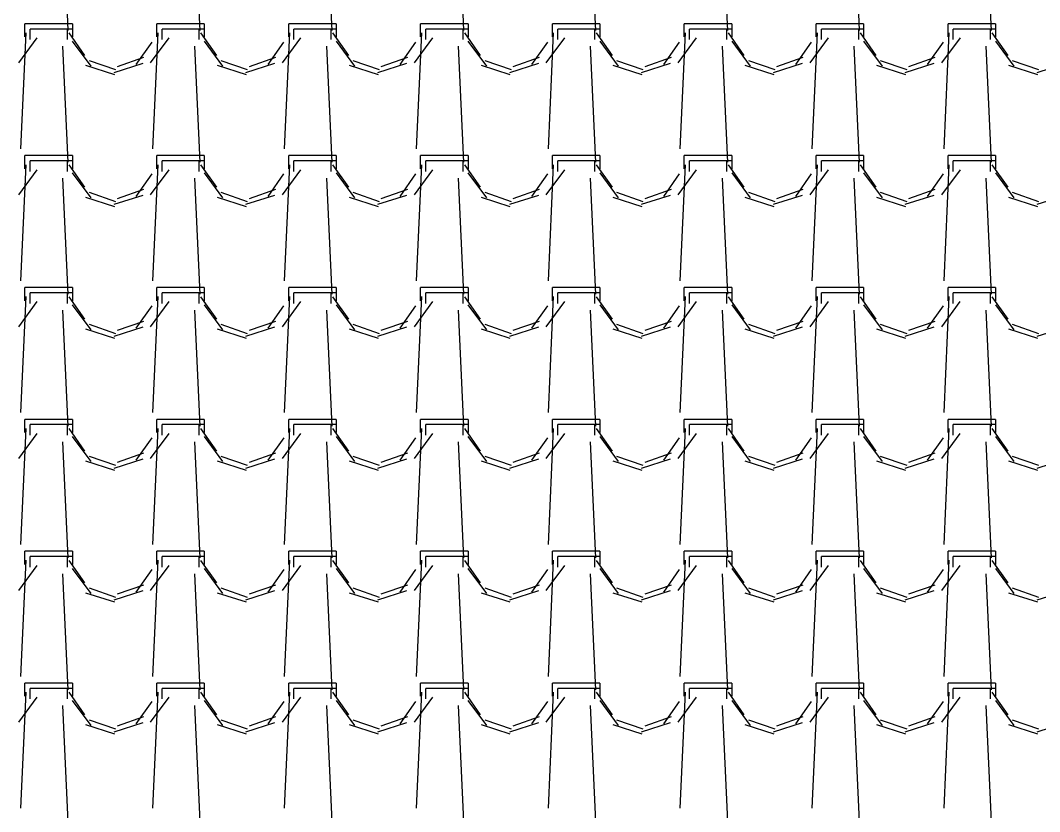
# Model space of a CAD drawing. Header units: millimetres. Extents: x 3923 to 4007, y 744 to 863.
# Drawn here: x 3934.946 to 3936.893, y 853.108 to 854.62 of the extents above; entities that cross this region are included whole.
import ezdxf

# ---------------------------------------------------------------- set-up
doc = ezdxf.new("R2010")
doc.units = ezdxf.units.MM
doc.layers.add('-HIDRO', color=8, linetype='Continuous')

msp = doc.modelspace()

# ---------------------------------------------------------------- linework, layer by layer
at = {"layer": '-HIDRO', "linetype": 'Continuous'}
for p, q in [((3935.0263, 854.8226), (3935.0364, 854.6008)), ((3935.2783, 854.8226), (3935.2884, 854.6009)), ((3935.5303, 854.8226), (3935.5404, 854.6009)), ((3935.7823, 854.8226), (3935.7924, 854.6009)), ((3936.0343, 854.8226), (3936.0444, 854.6009)), ((3936.2863, 854.8226), (3936.2964, 854.6009)), ((3936.5383, 854.8226), (3936.5484, 854.6009)), ((3936.7903, 854.8226), (3936.8004, 854.6009)), ((3935.0348, 854.6136), (3934.9542, 854.6136)), ((3934.9542, 854.5884), (3934.9542, 854.6136)), ((3935.0449, 854.6136), (3935.0348, 854.6136)), ((3935.0449, 854.6136), (3935.0449, 854.5884)), ((3935.2868, 854.6136), (3935.2062, 854.6136)), ((3935.2062, 854.5884), (3935.2062, 854.6136)), ((3935.2969, 854.6136), (3935.2868, 854.6136)), ((3935.2969, 854.6136), (3935.2969, 854.5884)), ((3935.5388, 854.6136), (3935.4582, 854.6136)), ((3935.4582, 854.5884), (3935.4582, 854.6136)), ((3935.5489, 854.6136), (3935.5388, 854.6136)), ((3935.5489, 854.6136), (3935.5489, 854.5884)), ((3935.7908, 854.6136), (3935.7102, 854.6136)), ((3935.7102, 854.5884), (3935.7102, 854.6136)), ((3935.8009, 854.6136), (3935.7908, 854.6136)), ((3935.8009, 854.6136), (3935.8009, 854.5884)), ((3936.0428, 854.6136), (3935.9622, 854.6136)), ((3935.9622, 854.5884), (3935.9622, 854.6136)), ((3936.0529, 854.6136), (3936.0428, 854.6136)), ((3936.0529, 854.6136), (3936.0529, 854.5884)), ((3936.2948, 854.6136), (3936.2142, 854.6136)), ((3936.2142, 854.5884), (3936.2142, 854.6136)), ((3936.3049, 854.6136), (3936.2948, 854.6136)), ((3936.3049, 854.6136), (3936.3049, 854.5884)), ((3936.5468, 854.6136), (3936.4662, 854.6136)), ((3936.4662, 854.5884), (3936.4662, 854.6136)), ((3936.5569, 854.6136), (3936.5468, 854.6136)), ((3936.5569, 854.6136), (3936.5569, 854.5884)), ((3936.7988, 854.6136), (3936.7182, 854.6136)), ((3936.7182, 854.5884), (3936.7182, 854.6136)), ((3936.8089, 854.6136), (3936.7988, 854.6136)), ((3936.8089, 854.6136), (3936.8089, 854.5884)), ((3934.9424, 854.5387), (3934.9777, 854.5866)), ((3934.9559, 854.5963), (3934.9458, 854.3745)), ((3935.0348, 854.6035), (3934.9642, 854.6035)), ((3934.9642, 854.5833), (3934.9642, 854.6035)), ((3935.0348, 854.6035), (3935.0348, 854.5833)), ((3935.0449, 854.6035), (3935.0348, 854.6035)), ((3935.0379, 854.596), (3935.0682, 854.5531)), ((3935.1944, 854.5387), (3935.2297, 854.5866)), ((3935.2079, 854.5963), (3935.1978, 854.3745)), ((3935.2868, 854.6035), (3935.2162, 854.6035)), ((3935.2162, 854.5833), (3935.2162, 854.6035)), ((3935.2868, 854.6035), (3935.2868, 854.5833)), ((3935.2969, 854.6035), (3935.2868, 854.6035)), ((3935.2899, 854.596), (3935.3202, 854.5531)), ((3935.4464, 854.5387), (3935.4817, 854.5866)), ((3935.4599, 854.5963), (3935.4498, 854.3745)), ((3935.5388, 854.6035), (3935.4682, 854.6035)), ((3935.4682, 854.5833), (3935.4682, 854.6035)), ((3935.5388, 854.6035), (3935.5388, 854.5833)), ((3935.5489, 854.6035), (3935.5388, 854.6035)), ((3935.5419, 854.596), (3935.5722, 854.5531)), ((3935.6984, 854.5387), (3935.7337, 854.5866)), ((3935.7119, 854.5963), (3935.7018, 854.3745)), ((3935.7908, 854.6035), (3935.7202, 854.6035)), ((3935.7202, 854.5833), (3935.7202, 854.6035)), ((3935.7908, 854.6035), (3935.7908, 854.5833)), ((3935.8009, 854.6035), (3935.7908, 854.6035)), ((3935.7939, 854.596), (3935.8242, 854.5531)), ((3935.9504, 854.5387), (3935.9857, 854.5866)), ((3935.9639, 854.5963), (3935.9538, 854.3745)), ((3936.0428, 854.6035), (3935.9722, 854.6035)), ((3935.9722, 854.5833), (3935.9722, 854.6035)), ((3936.0428, 854.6035), (3936.0428, 854.5833)), ((3936.0529, 854.6035), (3936.0428, 854.6035)), ((3936.0459, 854.596), (3936.0762, 854.5531)), ((3936.2024, 854.5387), (3936.2377, 854.5866)), ((3936.2159, 854.5963), (3936.2058, 854.3745)), ((3936.2948, 854.6035), (3936.2242, 854.6035)), ((3936.2242, 854.5833), (3936.2242, 854.6035)), ((3936.2948, 854.6035), (3936.2948, 854.5833)), ((3936.3049, 854.6035), (3936.2948, 854.6035)), ((3936.298, 854.596), (3936.3282, 854.5531)), ((3936.4544, 854.5387), (3936.4897, 854.5866)), ((3936.4679, 854.5963), (3936.4578, 854.3745)), ((3936.5468, 854.6035), (3936.4762, 854.6035)), ((3936.4762, 854.5833), (3936.4762, 854.6035)), ((3936.5468, 854.6035), (3936.5468, 854.5833)), ((3936.5569, 854.6035), (3936.5468, 854.6035)), ((3936.55, 854.596), (3936.5802, 854.5531)), ((3936.7064, 854.5387), (3936.7417, 854.5866)), ((3936.7199, 854.5963), (3936.7098, 854.3745)), ((3936.7988, 854.6035), (3936.7282, 854.6035)), ((3936.7282, 854.5833), (3936.7282, 854.6035)), ((3936.7988, 854.6035), (3936.7988, 854.5833)), ((3936.8089, 854.6035), (3936.7988, 854.6035)), ((3936.802, 854.596), (3936.8322, 854.5531)), ((3935.0263, 854.5706), (3935.0364, 854.3488)), ((3935.0447, 854.5806), (3935.08, 854.5328)), ((3935.167, 854.5357), (3935.1972, 854.5785)), ((3935.2783, 854.5706), (3935.2884, 854.3489)), ((3935.2967, 854.5806), (3935.332, 854.5328)), ((3935.419, 854.5357), (3935.4492, 854.5785)), ((3935.5303, 854.5706), (3935.5404, 854.3489)), ((3935.5487, 854.5806), (3935.584, 854.5328)), ((3935.671, 854.5357), (3935.7012, 854.5785)), ((3935.7823, 854.5706), (3935.7924, 854.3489)), ((3935.8007, 854.5806), (3935.836, 854.5328)), ((3935.923, 854.5357), (3935.9533, 854.5785)), ((3936.0343, 854.5706), (3936.0444, 854.3489)), ((3936.0527, 854.5806), (3936.088, 854.5328)), ((3936.175, 854.5357), (3936.2053, 854.5785)), ((3936.2863, 854.5706), (3936.2964, 854.3489)), ((3936.3047, 854.5806), (3936.34, 854.5328)), ((3936.427, 854.5357), (3936.4573, 854.5785)), ((3936.5383, 854.5706), (3936.5484, 854.3489)), ((3936.5567, 854.5806), (3936.592, 854.5328)), ((3936.679, 854.5357), (3936.7093, 854.5785)), ((3936.7903, 854.5706), (3936.8004, 854.3489)), ((3936.8087, 854.5806), (3936.844, 854.5328)), ((3935.1312, 854.5319), (3935.1816, 854.5495)), ((3935.3832, 854.5319), (3935.4336, 854.5495)), ((3935.6352, 854.5319), (3935.6856, 854.5495)), ((3935.8872, 854.5319), (3935.9376, 854.5495)), ((3936.1392, 854.5319), (3936.1896, 854.5495)), ((3936.3912, 854.5319), (3936.4416, 854.5495)), ((3936.6432, 854.5319), (3936.6936, 854.5495)), ((3935.0697, 854.5343), (3935.1251, 854.5167)), ((3935.0767, 854.5436), (3935.1271, 854.526)), ((3935.1245, 854.5206), (3935.1799, 854.5383)), ((3935.3217, 854.5343), (3935.3771, 854.5167)), ((3935.3287, 854.5436), (3935.3791, 854.526)), ((3935.3765, 854.5206), (3935.4319, 854.5383)), ((3935.5737, 854.5343), (3935.6291, 854.5167)), ((3935.5807, 854.5436), (3935.6311, 854.526)), ((3935.6285, 854.5206), (3935.6839, 854.5383)), ((3935.8257, 854.5343), (3935.8811, 854.5167)), ((3935.8327, 854.5436), (3935.8831, 854.526)), ((3935.8805, 854.5206), (3935.9359, 854.5383)), ((3936.0777, 854.5343), (3936.1331, 854.5167)), ((3936.0847, 854.5436), (3936.1351, 854.526)), ((3936.1325, 854.5206), (3936.1879, 854.5383)), ((3936.3297, 854.5343), (3936.3851, 854.5167)), ((3936.3367, 854.5436), (3936.3871, 854.526)), ((3936.3845, 854.5206), (3936.4399, 854.5383)), ((3936.5817, 854.5343), (3936.6371, 854.5167)), ((3936.5887, 854.5436), (3936.6391, 854.526)), ((3936.6365, 854.5206), (3936.6919, 854.5383)), ((3936.8337, 854.5343), (3936.8891, 854.5167)), ((3936.8407, 854.5436), (3936.8911, 854.526)), ((3936.8885, 854.5206), (3936.9439, 854.5383)), ((3935.0348, 854.3616), (3934.9542, 854.3616)), ((3934.9542, 854.3364), (3934.9542, 854.3616)), ((3935.0348, 854.3515), (3934.9642, 854.3515)), ((3934.9642, 854.3313), (3934.9642, 854.3515)), ((3935.0449, 854.3616), (3935.0348, 854.3616)), ((3935.0348, 854.3515), (3935.0348, 854.3313)), ((3935.0449, 854.3515), (3935.0348, 854.3515)), ((3935.0449, 854.3616), (3935.0449, 854.3364)), ((3935.2868, 854.3616), (3935.2062, 854.3616)), ((3935.2062, 854.3364), (3935.2062, 854.3616)), ((3935.2868, 854.3515), (3935.2162, 854.3515)), ((3935.2162, 854.3313), (3935.2162, 854.3515)), ((3935.2969, 854.3616), (3935.2868, 854.3616)), ((3935.2868, 854.3515), (3935.2868, 854.3313)), ((3935.2969, 854.3515), (3935.2868, 854.3515)), ((3935.2969, 854.3616), (3935.2969, 854.3364)), ((3935.5388, 854.3616), (3935.4582, 854.3616)), ((3935.4582, 854.3364), (3935.4582, 854.3616)), ((3935.5388, 854.3515), (3935.4682, 854.3515)), ((3935.4682, 854.3313), (3935.4682, 854.3515)), ((3935.5489, 854.3616), (3935.5388, 854.3616)), ((3935.5388, 854.3515), (3935.5388, 854.3313)), ((3935.5489, 854.3515), (3935.5388, 854.3515)), ((3935.5489, 854.3616), (3935.5489, 854.3364)), ((3935.7908, 854.3616), (3935.7102, 854.3616)), ((3935.7102, 854.3364), (3935.7102, 854.3616)), ((3935.7908, 854.3515), (3935.7202, 854.3515)), ((3935.7202, 854.3313), (3935.7202, 854.3515)), ((3935.8009, 854.3616), (3935.7908, 854.3616)), ((3935.7908, 854.3515), (3935.7908, 854.3313)), ((3935.8009, 854.3515), (3935.7908, 854.3515)), ((3935.8009, 854.3616), (3935.8009, 854.3364)), ((3936.0428, 854.3616), (3935.9622, 854.3616)), ((3935.9622, 854.3364), (3935.9622, 854.3616)), ((3936.0428, 854.3515), (3935.9722, 854.3515)), ((3935.9722, 854.3313), (3935.9722, 854.3515)), ((3936.0529, 854.3616), (3936.0428, 854.3616)), ((3936.0428, 854.3515), (3936.0428, 854.3313)), ((3936.0529, 854.3515), (3936.0428, 854.3515)), ((3936.0529, 854.3616), (3936.0529, 854.3364)), ((3936.2948, 854.3616), (3936.2142, 854.3616)), ((3936.2142, 854.3364), (3936.2142, 854.3616)), ((3936.2948, 854.3515), (3936.2242, 854.3515)), ((3936.2242, 854.3313), (3936.2242, 854.3515)), ((3936.3049, 854.3616), (3936.2948, 854.3616)), ((3936.2948, 854.3515), (3936.2948, 854.3313)), ((3936.3049, 854.3515), (3936.2948, 854.3515)), ((3936.3049, 854.3616), (3936.3049, 854.3364)), ((3936.5468, 854.3616), (3936.4662, 854.3616)), ((3936.4662, 854.3364), (3936.4662, 854.3616)), ((3936.5468, 854.3515), (3936.4762, 854.3515)), ((3936.4762, 854.3313), (3936.4762, 854.3515)), ((3936.5569, 854.3616), (3936.5468, 854.3616)), ((3936.5468, 854.3515), (3936.5468, 854.3313)), ((3936.5569, 854.3515), (3936.5468, 854.3515)), ((3936.5569, 854.3616), (3936.5569, 854.3364)), ((3936.7988, 854.3616), (3936.7182, 854.3616)), ((3936.7182, 854.3364), (3936.7182, 854.3616)), ((3936.7988, 854.3515), (3936.7282, 854.3515)), ((3936.7282, 854.3313), (3936.7282, 854.3515)), ((3936.8089, 854.3616), (3936.7988, 854.3616)), ((3936.7988, 854.3515), (3936.7988, 854.3313)), ((3936.8089, 854.3515), (3936.7988, 854.3515)), ((3936.8089, 854.3616), (3936.8089, 854.3364)), ((3934.9424, 854.2867), (3934.9777, 854.3346)), ((3934.9559, 854.3443), (3934.9458, 854.1225)), ((3935.0379, 854.344), (3935.0682, 854.3011)), ((3935.1944, 854.2867), (3935.2297, 854.3346)), ((3935.2079, 854.3443), (3935.1978, 854.1225)), ((3935.2899, 854.344), (3935.3202, 854.3011)), ((3935.4464, 854.2867), (3935.4817, 854.3346)), ((3935.4599, 854.3443), (3935.4498, 854.1225)), ((3935.5419, 854.344), (3935.5722, 854.3011)), ((3935.6984, 854.2867), (3935.7337, 854.3346)), ((3935.7119, 854.3443), (3935.7018, 854.1225)), ((3935.7939, 854.344), (3935.8242, 854.3011)), ((3935.9504, 854.2867), (3935.9857, 854.3346)), ((3935.9639, 854.3443), (3935.9538, 854.1225)), ((3936.0459, 854.344), (3936.0762, 854.3011)), ((3936.2024, 854.2867), (3936.2377, 854.3346)), ((3936.2159, 854.3443), (3936.2058, 854.1225)), ((3936.2979, 854.344), (3936.3282, 854.3011)), ((3936.4544, 854.2867), (3936.4897, 854.3346)), ((3936.4679, 854.3443), (3936.4578, 854.1225)), ((3936.55, 854.344), (3936.5802, 854.3011)), ((3936.7064, 854.2867), (3936.7417, 854.3346)), ((3936.7199, 854.3443), (3936.7098, 854.1225)), ((3936.802, 854.344), (3936.8322, 854.3011)), ((3935.0263, 854.3186), (3935.0364, 854.0968)), ((3935.0447, 854.3286), (3935.08, 854.2808)), ((3935.167, 854.2837), (3935.1972, 854.3265)), ((3935.2783, 854.3186), (3935.2884, 854.0969)), ((3935.2967, 854.3286), (3935.332, 854.2808)), ((3935.419, 854.2837), (3935.4492, 854.3265)), ((3935.5303, 854.3186), (3935.5404, 854.0969)), ((3935.5487, 854.3286), (3935.584, 854.2808)), ((3935.671, 854.2837), (3935.7013, 854.3265)), ((3935.7823, 854.3186), (3935.7924, 854.0969)), ((3935.8007, 854.3286), (3935.836, 854.2808)), ((3935.923, 854.2837), (3935.9533, 854.3265)), ((3936.0343, 854.3186), (3936.0444, 854.0969)), ((3936.0527, 854.3286), (3936.088, 854.2808)), ((3936.175, 854.2837), (3936.2053, 854.3265)), ((3936.2863, 854.3186), (3936.2964, 854.0969)), ((3936.3047, 854.3286), (3936.34, 854.2808)), ((3936.427, 854.2837), (3936.4573, 854.3265)), ((3936.5383, 854.3186), (3936.5484, 854.0969)), ((3936.5567, 854.3286), (3936.592, 854.2808)), ((3936.679, 854.2837), (3936.7093, 854.3265)), ((3936.7903, 854.3186), (3936.8004, 854.0969)), ((3936.8087, 854.3286), (3936.844, 854.2808)), ((3935.1312, 854.2799), (3935.1816, 854.2975)), ((3935.3832, 854.2799), (3935.4336, 854.2975)), ((3935.6352, 854.2799), (3935.6856, 854.2975)), ((3935.8872, 854.2799), (3935.9376, 854.2975)), ((3936.1392, 854.2799), (3936.1896, 854.2975)), ((3936.3912, 854.2799), (3936.4416, 854.2975)), ((3936.6432, 854.2799), (3936.6936, 854.2975)), ((3935.0697, 854.2823), (3935.1251, 854.2647)), ((3935.0767, 854.2916), (3935.1271, 854.274)), ((3935.1245, 854.2686), (3935.1799, 854.2863)), ((3935.3217, 854.2823), (3935.3771, 854.2647)), ((3935.3287, 854.2916), (3935.3791, 854.274)), ((3935.3765, 854.2686), (3935.4319, 854.2863)), ((3935.5737, 854.2823), (3935.6291, 854.2647)), ((3935.5807, 854.2916), (3935.6311, 854.274)), ((3935.6285, 854.2686), (3935.6839, 854.2863)), ((3935.8257, 854.2823), (3935.8811, 854.2647)), ((3935.8327, 854.2916), (3935.8831, 854.274)), ((3935.8805, 854.2686), (3935.9359, 854.2863)), ((3936.0777, 854.2823), (3936.1331, 854.2647)), ((3936.0847, 854.2916), (3936.1351, 854.274)), ((3936.1325, 854.2686), (3936.1879, 854.2863)), ((3936.3297, 854.2823), (3936.3851, 854.2647)), ((3936.3367, 854.2916), (3936.3871, 854.274)), ((3936.3845, 854.2686), (3936.4399, 854.2863)), ((3936.5817, 854.2823), (3936.6371, 854.2647)), ((3936.5887, 854.2916), (3936.6391, 854.274)), ((3936.6365, 854.2686), (3936.6919, 854.2863)), ((3936.8337, 854.2823), (3936.8891, 854.2647)), ((3936.8407, 854.2916), (3936.8911, 854.274)), ((3936.8885, 854.2686), (3936.9439, 854.2863)), ((3935.0348, 854.1096), (3934.9542, 854.1096)), ((3934.9542, 854.0844), (3934.9542, 854.1096)), ((3935.0348, 854.0995), (3934.9642, 854.0995)), ((3934.9642, 854.0793), (3934.9642, 854.0995)), ((3935.0449, 854.1096), (3935.0348, 854.1096)), ((3935.0348, 854.0995), (3935.0348, 854.0793)), ((3935.0449, 854.0995), (3935.0348, 854.0995)), ((3935.0449, 854.1096), (3935.0449, 854.0844)), ((3935.2868, 854.1096), (3935.2062, 854.1096)), ((3935.2062, 854.0844), (3935.2062, 854.1096)), ((3935.2868, 854.0995), (3935.2162, 854.0995)), ((3935.2162, 854.0793), (3935.2162, 854.0995)), ((3935.2969, 854.1096), (3935.2868, 854.1096)), ((3935.2868, 854.0995), (3935.2868, 854.0793)), ((3935.2969, 854.0995), (3935.2868, 854.0995)), ((3935.2969, 854.1096), (3935.2969, 854.0844)), ((3935.5388, 854.1096), (3935.4582, 854.1096)), ((3935.4582, 854.0844), (3935.4582, 854.1096)), ((3935.5388, 854.0995), (3935.4682, 854.0995)), ((3935.4682, 854.0793), (3935.4682, 854.0995)), ((3935.5489, 854.1096), (3935.5388, 854.1096)), ((3935.5388, 854.0995), (3935.5388, 854.0793)), ((3935.5489, 854.0995), (3935.5388, 854.0995)), ((3935.5489, 854.1096), (3935.5489, 854.0844)), ((3935.7908, 854.1096), (3935.7102, 854.1096)), ((3935.7102, 854.0844), (3935.7102, 854.1096)), ((3935.7908, 854.0995), (3935.7202, 854.0995)), ((3935.7202, 854.0793), (3935.7202, 854.0995)), ((3935.8009, 854.1096), (3935.7908, 854.1096)), ((3935.7908, 854.0995), (3935.7908, 854.0793)), ((3935.8009, 854.0995), (3935.7908, 854.0995)), ((3935.8009, 854.1096), (3935.8009, 854.0844)), ((3936.0428, 854.1096), (3935.9622, 854.1096)), ((3935.9622, 854.0844), (3935.9622, 854.1096)), ((3936.0428, 854.0995), (3935.9722, 854.0995)), ((3935.9722, 854.0793), (3935.9722, 854.0995)), ((3936.0529, 854.1096), (3936.0428, 854.1096)), ((3936.0428, 854.0995), (3936.0428, 854.0793)), ((3936.0529, 854.0995), (3936.0428, 854.0995)), ((3936.0529, 854.1096), (3936.0529, 854.0844)), ((3936.2948, 854.1096), (3936.2142, 854.1096)), ((3936.2142, 854.0844), (3936.2142, 854.1096)), ((3936.2948, 854.0995), (3936.2242, 854.0995)), ((3936.2242, 854.0793), (3936.2242, 854.0995)), ((3936.3049, 854.1096), (3936.2948, 854.1096)), ((3936.2948, 854.0995), (3936.2948, 854.0793)), ((3936.3049, 854.0995), (3936.2948, 854.0995)), ((3936.3049, 854.1096), (3936.3049, 854.0844)), ((3936.5468, 854.1096), (3936.4662, 854.1096)), ((3936.4662, 854.0844), (3936.4662, 854.1096)), ((3936.5468, 854.0995), (3936.4762, 854.0995)), ((3936.4762, 854.0793), (3936.4762, 854.0995)), ((3936.5569, 854.1096), (3936.5468, 854.1096)), ((3936.5468, 854.0995), (3936.5468, 854.0793)), ((3936.5569, 854.0995), (3936.5468, 854.0995)), ((3936.5569, 854.1096), (3936.5569, 854.0844)), ((3936.7988, 854.1096), (3936.7182, 854.1096)), ((3936.7182, 854.0844), (3936.7182, 854.1096)), ((3936.7988, 854.0995), (3936.7282, 854.0995)), ((3936.7282, 854.0793), (3936.7282, 854.0995)), ((3936.8089, 854.1096), (3936.7988, 854.1096)), ((3936.7988, 854.0995), (3936.7988, 854.0793)), ((3936.8089, 854.0995), (3936.7988, 854.0995)), ((3936.8089, 854.1096), (3936.8089, 854.0844)), ((3934.9424, 854.0347), (3934.9777, 854.0826)), ((3934.9559, 854.0923), (3934.9458, 853.8705)), ((3935.0379, 854.092), (3935.0682, 854.0491)), ((3935.1944, 854.0347), (3935.2297, 854.0826)), ((3935.2079, 854.0923), (3935.1978, 853.8705)), ((3935.2899, 854.092), (3935.3202, 854.0491)), ((3935.4464, 854.0347), (3935.4817, 854.0826)), ((3935.4599, 854.0923), (3935.4498, 853.8705)), ((3935.5419, 854.092), (3935.5722, 854.0491)), ((3935.6984, 854.0347), (3935.7337, 854.0826)), ((3935.7119, 854.0923), (3935.7018, 853.8705)), ((3935.7939, 854.092), (3935.8242, 854.0491)), ((3935.9504, 854.0347), (3935.9857, 854.0826)), ((3935.9639, 854.0923), (3935.9538, 853.8705)), ((3936.0459, 854.092), (3936.0762, 854.0491)), ((3936.2024, 854.0347), (3936.2377, 854.0826)), ((3936.2159, 854.0923), (3936.2058, 853.8705)), ((3936.2979, 854.092), (3936.3282, 854.0491)), ((3936.4544, 854.0347), (3936.4897, 854.0826)), ((3936.4679, 854.0923), (3936.4578, 853.8705)), ((3936.5499, 854.092), (3936.5802, 854.0491)), ((3936.7064, 854.0347), (3936.7416, 854.0826)), ((3936.7199, 854.0923), (3936.7098, 853.8705)), ((3936.802, 854.092), (3936.8322, 854.0491)), ((3935.0263, 854.0666), (3935.0364, 853.8448)), ((3935.0447, 854.0766), (3935.08, 854.0288)), ((3935.167, 854.0317), (3935.1972, 854.0745)), ((3935.2783, 854.0666), (3935.2884, 853.8449)), ((3935.2967, 854.0766), (3935.332, 854.0288)), ((3935.419, 854.0317), (3935.4492, 854.0745)), ((3935.5303, 854.0666), (3935.5404, 853.8449)), ((3935.5487, 854.0766), (3935.584, 854.0288)), ((3935.671, 854.0317), (3935.7013, 854.0745)), ((3935.7823, 854.0666), (3935.7924, 853.8449)), ((3935.8007, 854.0766), (3935.836, 854.0288)), ((3935.923, 854.0317), (3935.9533, 854.0745)), ((3936.0343, 854.0666), (3936.0444, 853.8449)), ((3936.0527, 854.0766), (3936.088, 854.0288)), ((3936.175, 854.0317), (3936.2053, 854.0745)), ((3936.2863, 854.0666), (3936.2964, 853.8449)), ((3936.3047, 854.0766), (3936.34, 854.0288)), ((3936.427, 854.0317), (3936.4573, 854.0745)), ((3936.5383, 854.0666), (3936.5484, 853.8449)), ((3936.5567, 854.0766), (3936.592, 854.0288)), ((3936.679, 854.0317), (3936.7093, 854.0745)), ((3936.7903, 854.0666), (3936.8004, 853.8449)), ((3936.8087, 854.0766), (3936.844, 854.0288)), ((3935.0767, 854.0396), (3935.1271, 854.022)), ((3935.1312, 854.0279), (3935.1816, 854.0455)), ((3935.3287, 854.0396), (3935.3791, 854.022)), ((3935.3832, 854.0279), (3935.4336, 854.0455)), ((3935.5807, 854.0396), (3935.6311, 854.022)), ((3935.6352, 854.0279), (3935.6856, 854.0455)), ((3935.8327, 854.0396), (3935.8831, 854.022)), ((3935.8872, 854.0279), (3935.9376, 854.0455)), ((3936.0847, 854.0396), (3936.1351, 854.022)), ((3936.1392, 854.0279), (3936.1896, 854.0455)), ((3936.3367, 854.0396), (3936.3871, 854.022)), ((3936.3912, 854.0279), (3936.4416, 854.0455)), ((3936.5887, 854.0396), (3936.6391, 854.022)), ((3936.6432, 854.0279), (3936.6936, 854.0455)), ((3936.8407, 854.0396), (3936.8911, 854.022)), ((3935.0697, 854.0303), (3935.1251, 854.0127)), ((3935.1245, 854.0166), (3935.1799, 854.0343)), ((3935.3217, 854.0303), (3935.3771, 854.0127)), ((3935.3765, 854.0166), (3935.4319, 854.0343)), ((3935.5737, 854.0303), (3935.6291, 854.0127)), ((3935.6285, 854.0166), (3935.6839, 854.0343)), ((3935.8257, 854.0303), (3935.8811, 854.0127)), ((3935.8805, 854.0166), (3935.9359, 854.0343)), ((3936.0777, 854.0303), (3936.1331, 854.0127)), ((3936.1325, 854.0166), (3936.1879, 854.0343)), ((3936.3297, 854.0303), (3936.3851, 854.0127)), ((3936.3845, 854.0166), (3936.4399, 854.0343)), ((3936.5817, 854.0303), (3936.6371, 854.0127)), ((3936.6365, 854.0166), (3936.6919, 854.0343)), ((3936.8337, 854.0303), (3936.8891, 854.0127)), ((3936.8885, 854.0166), (3936.9439, 854.0343)), ((3935.0348, 853.8576), (3934.9542, 853.8576)), ((3934.9542, 853.8324), (3934.9542, 853.8576)), ((3935.0348, 853.8475), (3934.9642, 853.8475)), ((3934.9642, 853.8273), (3934.9642, 853.8475)), ((3935.0449, 853.8576), (3935.0348, 853.8576)), ((3935.0348, 853.8475), (3935.0348, 853.8273)), ((3935.0449, 853.8475), (3935.0348, 853.8475)), ((3935.0449, 853.8576), (3935.0449, 853.8324)), ((3935.2868, 853.8576), (3935.2062, 853.8576)), ((3935.2062, 853.8324), (3935.2062, 853.8576)), ((3935.2868, 853.8475), (3935.2162, 853.8475)), ((3935.2162, 853.8273), (3935.2162, 853.8475)), ((3935.2969, 853.8576), (3935.2868, 853.8576)), ((3935.2868, 853.8475), (3935.2868, 853.8273)), ((3935.2969, 853.8475), (3935.2868, 853.8475)), ((3935.2969, 853.8576), (3935.2969, 853.8324)), ((3935.5388, 853.8576), (3935.4582, 853.8576)), ((3935.4582, 853.8324), (3935.4582, 853.8576)), ((3935.5388, 853.8475), (3935.4682, 853.8475)), ((3935.4682, 853.8273), (3935.4682, 853.8475)), ((3935.5489, 853.8576), (3935.5388, 853.8576)), ((3935.5388, 853.8475), (3935.5388, 853.8273)), ((3935.5489, 853.8475), (3935.5388, 853.8475)), ((3935.5489, 853.8576), (3935.5489, 853.8324)), ((3935.7908, 853.8576), (3935.7102, 853.8576)), ((3935.7102, 853.8324), (3935.7102, 853.8576)), ((3935.7908, 853.8475), (3935.7202, 853.8475)), ((3935.7202, 853.8273), (3935.7202, 853.8475)), ((3935.8009, 853.8576), (3935.7908, 853.8576)), ((3935.7908, 853.8475), (3935.7908, 853.8273)), ((3935.8009, 853.8475), (3935.7908, 853.8475)), ((3935.8009, 853.8576), (3935.8009, 853.8324)), ((3936.0428, 853.8576), (3935.9622, 853.8576)), ((3935.9622, 853.8324), (3935.9622, 853.8576)), ((3936.0428, 853.8475), (3935.9722, 853.8475)), ((3935.9722, 853.8273), (3935.9722, 853.8475)), ((3936.0529, 853.8576), (3936.0428, 853.8576)), ((3936.0428, 853.8475), (3936.0428, 853.8273)), ((3936.0529, 853.8475), (3936.0428, 853.8475)), ((3936.0529, 853.8576), (3936.0529, 853.8324)), ((3936.2948, 853.8576), (3936.2142, 853.8576)), ((3936.2142, 853.8324), (3936.2142, 853.8576)), ((3936.2948, 853.8475), (3936.2242, 853.8475)), ((3936.2242, 853.8273), (3936.2242, 853.8475)), ((3936.3049, 853.8576), (3936.2948, 853.8576)), ((3936.2948, 853.8475), (3936.2948, 853.8273)), ((3936.3049, 853.8475), (3936.2948, 853.8475)), ((3936.3049, 853.8576), (3936.3049, 853.8324)), ((3936.5468, 853.8576), (3936.4662, 853.8576)), ((3936.4662, 853.8324), (3936.4662, 853.8576)), ((3936.5468, 853.8475), (3936.4762, 853.8475)), ((3936.4762, 853.8273), (3936.4762, 853.8475)), ((3936.5569, 853.8576), (3936.5468, 853.8576)), ((3936.5468, 853.8475), (3936.5468, 853.8273)), ((3936.5569, 853.8475), (3936.5468, 853.8475)), ((3936.5569, 853.8576), (3936.5569, 853.8324)), ((3936.7988, 853.8576), (3936.7182, 853.8576)), ((3936.7182, 853.8324), (3936.7182, 853.8576)), ((3936.7988, 853.8475), (3936.7282, 853.8475)), ((3936.7282, 853.8273), (3936.7282, 853.8475)), ((3936.8089, 853.8576), (3936.7988, 853.8576)), ((3936.7988, 853.8475), (3936.7988, 853.8273)), ((3936.8089, 853.8475), (3936.7988, 853.8475)), ((3936.8089, 853.8576), (3936.8089, 853.8324)), ((3934.9424, 853.7827), (3934.9777, 853.8306)), ((3934.9559, 853.8403), (3934.9458, 853.6185)), ((3935.0379, 853.84), (3935.0682, 853.7971)), ((3935.0447, 853.8246), (3935.08, 853.7768)), ((3935.1944, 853.7827), (3935.2297, 853.8306)), ((3935.2079, 853.8403), (3935.1978, 853.6185)), ((3935.2899, 853.84), (3935.3202, 853.7971)), ((3935.2967, 853.8246), (3935.332, 853.7768)), ((3935.4464, 853.7827), (3935.4817, 853.8306)), ((3935.4599, 853.8403), (3935.4498, 853.6185)), ((3935.5419, 853.84), (3935.5722, 853.7971)), ((3935.5487, 853.8246), (3935.584, 853.7768)), ((3935.6984, 853.7827), (3935.7337, 853.8306)), ((3935.7119, 853.8403), (3935.7018, 853.6185)), ((3935.7939, 853.84), (3935.8242, 853.7971)), ((3935.8007, 853.8246), (3935.836, 853.7768)), ((3935.9504, 853.7827), (3935.9857, 853.8306)), ((3935.9639, 853.8403), (3935.9538, 853.6185)), ((3936.0459, 853.84), (3936.0762, 853.7971)), ((3936.0527, 853.8246), (3936.088, 853.7768)), ((3936.2024, 853.7827), (3936.2377, 853.8306)), ((3936.2159, 853.8403), (3936.2058, 853.6185)), ((3936.2979, 853.84), (3936.3282, 853.7971)), ((3936.3047, 853.8246), (3936.34, 853.7768)), ((3936.4544, 853.7827), (3936.4897, 853.8306)), ((3936.4679, 853.8403), (3936.4578, 853.6185)), ((3936.5499, 853.84), (3936.5802, 853.7971)), ((3936.5567, 853.8246), (3936.592, 853.7768)), ((3936.7064, 853.7827), (3936.7416, 853.8306)), ((3936.7199, 853.8403), (3936.7098, 853.6185)), ((3936.802, 853.84), (3936.8322, 853.7971)), ((3936.8087, 853.8246), (3936.844, 853.7768)), ((3935.0263, 853.8146), (3935.0364, 853.5928)), ((3935.167, 853.7797), (3935.1972, 853.8225)), ((3935.2783, 853.8146), (3935.2884, 853.5929)), ((3935.419, 853.7797), (3935.4493, 853.8225)), ((3935.5303, 853.8146), (3935.5404, 853.5929)), ((3935.671, 853.7797), (3935.7013, 853.8225)), ((3935.7823, 853.8146), (3935.7924, 853.5929)), ((3935.923, 853.7797), (3935.9533, 853.8225)), ((3936.0343, 853.8146), (3936.0444, 853.5929)), ((3936.175, 853.7797), (3936.2053, 853.8225)), ((3936.2863, 853.8146), (3936.2964, 853.5929)), ((3936.427, 853.7797), (3936.4573, 853.8225)), ((3936.5383, 853.8146), (3936.5484, 853.5929)), ((3936.679, 853.7797), (3936.7093, 853.8226)), ((3936.7903, 853.8146), (3936.8004, 853.5929)), ((3935.0767, 853.7876), (3935.1271, 853.77)), ((3935.1312, 853.7759), (3935.1816, 853.7935)), ((3935.3287, 853.7876), (3935.3791, 853.77)), ((3935.3832, 853.7759), (3935.4336, 853.7935)), ((3935.5807, 853.7876), (3935.6311, 853.77)), ((3935.6352, 853.7759), (3935.6856, 853.7935)), ((3935.8327, 853.7876), (3935.8831, 853.77)), ((3935.8872, 853.7759), (3935.9376, 853.7935)), ((3936.0847, 853.7876), (3936.1351, 853.77)), ((3936.1392, 853.7759), (3936.1896, 853.7935)), ((3936.3367, 853.7876), (3936.3871, 853.77)), ((3936.3912, 853.7759), (3936.4416, 853.7935)), ((3936.5887, 853.7876), (3936.6391, 853.77)), ((3936.6432, 853.7759), (3936.6936, 853.7935)), ((3936.8407, 853.7876), (3936.8911, 853.77)), ((3935.0697, 853.7783), (3935.1251, 853.7607)), ((3935.1245, 853.7646), (3935.1799, 853.7823)), ((3935.3217, 853.7783), (3935.3771, 853.7607)), ((3935.3765, 853.7646), (3935.4319, 853.7823)), ((3935.5737, 853.7783), (3935.6291, 853.7607)), ((3935.6285, 853.7646), (3935.6839, 853.7823)), ((3935.8257, 853.7783), (3935.8811, 853.7607)), ((3935.8805, 853.7646), (3935.9359, 853.7823)), ((3936.0777, 853.7783), (3936.1331, 853.7607)), ((3936.1325, 853.7646), (3936.1879, 853.7823)), ((3936.3297, 853.7783), (3936.3851, 853.7607)), ((3936.3845, 853.7646), (3936.4399, 853.7823)), ((3936.5817, 853.7783), (3936.6371, 853.7607)), ((3936.6365, 853.7646), (3936.6919, 853.7823)), ((3936.8337, 853.7783), (3936.8891, 853.7607)), ((3936.8885, 853.7646), (3936.9439, 853.7823)), ((3935.0348, 853.6056), (3934.9542, 853.6056)), ((3934.9542, 853.5804), (3934.9542, 853.6056)), ((3935.0348, 853.5955), (3934.9642, 853.5955)), ((3934.9642, 853.5753), (3934.9642, 853.5955)), ((3935.0449, 853.6056), (3935.0348, 853.6056)), ((3935.0348, 853.5955), (3935.0348, 853.5753)), ((3935.0449, 853.5955), (3935.0348, 853.5955)), ((3935.0449, 853.6056), (3935.0449, 853.5804)), ((3935.2868, 853.6056), (3935.2062, 853.6056)), ((3935.2062, 853.5804), (3935.2062, 853.6056)), ((3935.2868, 853.5955), (3935.2162, 853.5955)), ((3935.2162, 853.5753), (3935.2162, 853.5955)), ((3935.2969, 853.6056), (3935.2868, 853.6056)), ((3935.2868, 853.5955), (3935.2868, 853.5753)), ((3935.2969, 853.5955), (3935.2868, 853.5955)), ((3935.2969, 853.6056), (3935.2969, 853.5804)), ((3935.5388, 853.6056), (3935.4582, 853.6056)), ((3935.4582, 853.5804), (3935.4582, 853.6056)), ((3935.5388, 853.5955), (3935.4682, 853.5955)), ((3935.4682, 853.5753), (3935.4682, 853.5955)), ((3935.5489, 853.6056), (3935.5388, 853.6056)), ((3935.5388, 853.5955), (3935.5388, 853.5753)), ((3935.5489, 853.5955), (3935.5388, 853.5955)), ((3935.5489, 853.6056), (3935.5489, 853.5804)), ((3935.7908, 853.6056), (3935.7102, 853.6056)), ((3935.7102, 853.5804), (3935.7102, 853.6056)), ((3935.7908, 853.5955), (3935.7202, 853.5955)), ((3935.7202, 853.5753), (3935.7202, 853.5955)), ((3935.8009, 853.6056), (3935.7908, 853.6056)), ((3935.7908, 853.5955), (3935.7908, 853.5753)), ((3935.8009, 853.5955), (3935.7908, 853.5955)), ((3935.8009, 853.6056), (3935.8009, 853.5804)), ((3936.0428, 853.6056), (3935.9622, 853.6056)), ((3935.9622, 853.5804), (3935.9622, 853.6056)), ((3936.0428, 853.5955), (3935.9722, 853.5955)), ((3935.9722, 853.5753), (3935.9722, 853.5955)), ((3936.0529, 853.6056), (3936.0428, 853.6056)), ((3936.0428, 853.5955), (3936.0428, 853.5753)), ((3936.0529, 853.5955), (3936.0428, 853.5955)), ((3936.0529, 853.6056), (3936.0529, 853.5804)), ((3936.2948, 853.6056), (3936.2142, 853.6056)), ((3936.2142, 853.5804), (3936.2142, 853.6056)), ((3936.2948, 853.5955), (3936.2242, 853.5955)), ((3936.2242, 853.5753), (3936.2242, 853.5955)), ((3936.3049, 853.6056), (3936.2948, 853.6056)), ((3936.2948, 853.5955), (3936.2948, 853.5753)), ((3936.3049, 853.5955), (3936.2948, 853.5955)), ((3936.3049, 853.6056), (3936.3049, 853.5804)), ((3936.5468, 853.6056), (3936.4662, 853.6056)), ((3936.4662, 853.5804), (3936.4662, 853.6056)), ((3936.5468, 853.5955), (3936.4762, 853.5955)), ((3936.4762, 853.5753), (3936.4762, 853.5955)), ((3936.5569, 853.6056), (3936.5468, 853.6056)), ((3936.5468, 853.5955), (3936.5468, 853.5753)), ((3936.5569, 853.5955), (3936.5468, 853.5955)), ((3936.5569, 853.6056), (3936.5569, 853.5804)), ((3936.7988, 853.6056), (3936.7182, 853.6056)), ((3936.7182, 853.5804), (3936.7182, 853.6056)), ((3936.7988, 853.5955), (3936.7282, 853.5955)), ((3936.7282, 853.5753), (3936.7282, 853.5955)), ((3936.8089, 853.6056), (3936.7988, 853.6056)), ((3936.7988, 853.5955), (3936.7988, 853.5753)), ((3936.8089, 853.5955), (3936.7988, 853.5955)), ((3936.8089, 853.6056), (3936.8089, 853.5804)), ((3934.9424, 853.5307), (3934.9777, 853.5786)), ((3934.9559, 853.5883), (3934.9458, 853.3665)), ((3935.0379, 853.588), (3935.0682, 853.5451)), ((3935.0447, 853.5726), (3935.08, 853.5248)), ((3935.1944, 853.5307), (3935.2297, 853.5786)), ((3935.2079, 853.5883), (3935.1978, 853.3665)), ((3935.2899, 853.588), (3935.3202, 853.5451)), ((3935.2967, 853.5726), (3935.332, 853.5248)), ((3935.4464, 853.5307), (3935.4817, 853.5786)), ((3935.4599, 853.5883), (3935.4498, 853.3665)), ((3935.5419, 853.588), (3935.5722, 853.5451)), ((3935.5487, 853.5726), (3935.584, 853.5248)), ((3935.6984, 853.5307), (3935.7337, 853.5786)), ((3935.7119, 853.5883), (3935.7018, 853.3665)), ((3935.7939, 853.588), (3935.8242, 853.5451)), ((3935.8007, 853.5726), (3935.836, 853.5248)), ((3935.9504, 853.5307), (3935.9857, 853.5786)), ((3935.9639, 853.5883), (3935.9538, 853.3665)), ((3936.0459, 853.588), (3936.0762, 853.5451)), ((3936.0527, 853.5726), (3936.088, 853.5248)), ((3936.2024, 853.5307), (3936.2377, 853.5786)), ((3936.2159, 853.5883), (3936.2058, 853.3665)), ((3936.2979, 853.588), (3936.3282, 853.5451)), ((3936.3047, 853.5726), (3936.34, 853.5248)), ((3936.4544, 853.5307), (3936.4896, 853.5786)), ((3936.4679, 853.5883), (3936.4578, 853.3665)), ((3936.5499, 853.588), (3936.5802, 853.5451)), ((3936.5567, 853.5726), (3936.592, 853.5248)), ((3936.7064, 853.5307), (3936.7416, 853.5786)), ((3936.7199, 853.5883), (3936.7098, 853.3665)), ((3936.8019, 853.588), (3936.8322, 853.5451)), ((3936.8087, 853.5726), (3936.844, 853.5248)), ((3935.0263, 853.5626), (3935.0364, 853.3408)), ((3935.167, 853.5277), (3935.1973, 853.5705)), ((3935.2783, 853.5626), (3935.2884, 853.3409)), ((3935.419, 853.5277), (3935.4493, 853.5705)), ((3935.5303, 853.5626), (3935.5404, 853.3409)), ((3935.671, 853.5277), (3935.7013, 853.5705)), ((3935.7823, 853.5626), (3935.7924, 853.3409)), ((3935.923, 853.5277), (3935.9533, 853.5705)), ((3936.0343, 853.5626), (3936.0444, 853.3409)), ((3936.175, 853.5277), (3936.2053, 853.5705)), ((3936.2863, 853.5626), (3936.2964, 853.3409)), ((3936.427, 853.5277), (3936.4573, 853.5706)), ((3936.5383, 853.5626), (3936.5484, 853.3409)), ((3936.679, 853.5277), (3936.7093, 853.5706)), ((3936.7903, 853.5626), (3936.8004, 853.3409)), ((3935.0767, 853.5356), (3935.1271, 853.518)), ((3935.1312, 853.5239), (3935.1816, 853.5415)), ((3935.3287, 853.5356), (3935.3791, 853.518)), ((3935.3832, 853.5239), (3935.4336, 853.5415)), ((3935.5807, 853.5356), (3935.6311, 853.518)), ((3935.6352, 853.5239), (3935.6856, 853.5415)), ((3935.8327, 853.5356), (3935.8831, 853.518)), ((3935.8872, 853.5239), (3935.9376, 853.5415)), ((3936.0847, 853.5356), (3936.1351, 853.518)), ((3936.1392, 853.5239), (3936.1896, 853.5415)), ((3936.3367, 853.5356), (3936.3871, 853.518)), ((3936.3912, 853.5239), (3936.4416, 853.5415)), ((3936.5887, 853.5356), (3936.6391, 853.518)), ((3936.6432, 853.5239), (3936.6936, 853.5415)), ((3936.8407, 853.5356), (3936.8911, 853.518)), ((3935.0697, 853.5263), (3935.1251, 853.5087)), ((3935.1245, 853.5126), (3935.1799, 853.5303)), ((3935.3217, 853.5263), (3935.3771, 853.5087)), ((3935.3765, 853.5126), (3935.4319, 853.5303)), ((3935.5737, 853.5263), (3935.6291, 853.5087)), ((3935.6285, 853.5126), (3935.6839, 853.5303)), ((3935.8257, 853.5263), (3935.8811, 853.5087)), ((3935.8805, 853.5126), (3935.9359, 853.5303)), ((3936.0777, 853.5263), (3936.1331, 853.5087)), ((3936.1325, 853.5126), (3936.1879, 853.5303)), ((3936.3297, 853.5263), (3936.3851, 853.5087)), ((3936.3845, 853.5126), (3936.4399, 853.5303)), ((3936.5817, 853.5263), (3936.6371, 853.5087)), ((3936.6365, 853.5126), (3936.6919, 853.5303)), ((3936.8337, 853.5263), (3936.8891, 853.5087)), ((3936.8885, 853.5126), (3936.9439, 853.5303)), ((3935.0348, 853.3536), (3934.9542, 853.3536)), ((3934.9542, 853.3284), (3934.9542, 853.3536)), ((3935.0348, 853.3435), (3934.9642, 853.3435)), ((3934.9642, 853.3233), (3934.9642, 853.3435)), ((3935.0449, 853.3536), (3935.0348, 853.3536)), ((3935.0348, 853.3435), (3935.0348, 853.3233)), ((3935.0449, 853.3435), (3935.0348, 853.3435)), ((3935.0449, 853.3536), (3935.0449, 853.3284)), ((3935.2868, 853.3536), (3935.2062, 853.3536)), ((3935.2062, 853.3284), (3935.2062, 853.3536)), ((3935.2868, 853.3435), (3935.2162, 853.3435)), ((3935.2162, 853.3233), (3935.2162, 853.3435)), ((3935.2969, 853.3536), (3935.2868, 853.3536)), ((3935.2868, 853.3435), (3935.2868, 853.3233)), ((3935.2969, 853.3435), (3935.2868, 853.3435)), ((3935.2969, 853.3536), (3935.2969, 853.3284)), ((3935.5388, 853.3536), (3935.4582, 853.3536)), ((3935.4582, 853.3284), (3935.4582, 853.3536)), ((3935.5388, 853.3435), (3935.4682, 853.3435)), ((3935.4682, 853.3233), (3935.4682, 853.3435)), ((3935.5489, 853.3536), (3935.5388, 853.3536)), ((3935.5388, 853.3435), (3935.5388, 853.3233)), ((3935.5489, 853.3435), (3935.5388, 853.3435)), ((3935.5489, 853.3536), (3935.5489, 853.3284)), ((3935.7908, 853.3536), (3935.7102, 853.3536)), ((3935.7102, 853.3284), (3935.7102, 853.3536)), ((3935.7908, 853.3435), (3935.7202, 853.3435)), ((3935.7202, 853.3233), (3935.7202, 853.3435)), ((3935.8009, 853.3536), (3935.7908, 853.3536)), ((3935.7908, 853.3435), (3935.7908, 853.3233)), ((3935.8009, 853.3435), (3935.7908, 853.3435)), ((3935.8009, 853.3536), (3935.8009, 853.3284)), ((3936.0428, 853.3536), (3935.9622, 853.3536)), ((3935.9622, 853.3284), (3935.9622, 853.3536)), ((3936.0428, 853.3435), (3935.9722, 853.3435)), ((3935.9722, 853.3233), (3935.9722, 853.3435)), ((3936.0529, 853.3536), (3936.0428, 853.3536)), ((3936.0428, 853.3435), (3936.0428, 853.3233)), ((3936.0529, 853.3435), (3936.0428, 853.3435)), ((3936.0529, 853.3536), (3936.0529, 853.3284)), ((3936.2948, 853.3536), (3936.2142, 853.3536)), ((3936.2142, 853.3284), (3936.2142, 853.3536)), ((3936.2948, 853.3435), (3936.2242, 853.3435)), ((3936.2242, 853.3233), (3936.2242, 853.3435)), ((3936.3049, 853.3536), (3936.2948, 853.3536)), ((3936.2948, 853.3435), (3936.2948, 853.3233)), ((3936.3049, 853.3435), (3936.2948, 853.3435)), ((3936.3049, 853.3536), (3936.3049, 853.3284)), ((3936.5468, 853.3536), (3936.4662, 853.3536)), ((3936.4662, 853.3284), (3936.4662, 853.3536)), ((3936.5468, 853.3435), (3936.4762, 853.3435)), ((3936.4762, 853.3233), (3936.4762, 853.3435)), ((3936.5569, 853.3536), (3936.5468, 853.3536)), ((3936.5468, 853.3435), (3936.5468, 853.3233)), ((3936.5569, 853.3435), (3936.5468, 853.3435)), ((3936.5569, 853.3536), (3936.5569, 853.3284)), ((3936.7988, 853.3536), (3936.7182, 853.3536)), ((3936.7182, 853.3284), (3936.7182, 853.3536)), ((3936.7988, 853.3435), (3936.7282, 853.3435)), ((3936.7282, 853.3233), (3936.7282, 853.3435)), ((3936.8089, 853.3536), (3936.7988, 853.3536)), ((3936.7988, 853.3435), (3936.7988, 853.3233)), ((3936.8089, 853.3435), (3936.7988, 853.3435)), ((3936.8089, 853.3536), (3936.8089, 853.3284)), ((3934.9424, 853.2787), (3934.9777, 853.3266)), ((3934.9559, 853.3363), (3934.9458, 853.1145)), ((3935.0379, 853.336), (3935.0682, 853.2931)), ((3935.0447, 853.3206), (3935.08, 853.2728)), ((3935.167, 853.2757), (3935.1973, 853.3185)), ((3935.1944, 853.2787), (3935.2297, 853.3266)), ((3935.2079, 853.3363), (3935.1978, 853.1145)), ((3935.2899, 853.336), (3935.3202, 853.2931)), ((3935.2967, 853.3206), (3935.332, 853.2728)), ((3935.419, 853.2757), (3935.4493, 853.3185)), ((3935.4464, 853.2787), (3935.4817, 853.3266)), ((3935.4599, 853.3363), (3935.4498, 853.1145)), ((3935.5419, 853.336), (3935.5722, 853.2931)), ((3935.5487, 853.3206), (3935.584, 853.2728)), ((3935.671, 853.2757), (3935.7013, 853.3185)), ((3935.6984, 853.2787), (3935.7337, 853.3266)), ((3935.7119, 853.3363), (3935.7018, 853.1145)), ((3935.7939, 853.336), (3935.8242, 853.2931)), ((3935.8007, 853.3206), (3935.836, 853.2728)), ((3935.923, 853.2757), (3935.9533, 853.3185)), ((3935.9504, 853.2787), (3935.9857, 853.3266)), ((3935.9639, 853.3363), (3935.9538, 853.1145)), ((3936.0459, 853.336), (3936.0762, 853.2931)), ((3936.0527, 853.3206), (3936.088, 853.2728)), ((3936.175, 853.2757), (3936.2053, 853.3185)), ((3936.2024, 853.2787), (3936.2376, 853.3266)), ((3936.2159, 853.3363), (3936.2058, 853.1145)), ((3936.2979, 853.336), (3936.3282, 853.2931)), ((3936.3047, 853.3206), (3936.34, 853.2728)), ((3936.427, 853.2757), (3936.4573, 853.3186)), ((3936.4544, 853.2787), (3936.4896, 853.3266)), ((3936.4679, 853.3363), (3936.4578, 853.1145)), ((3936.5499, 853.336), (3936.5802, 853.2931)), ((3936.5567, 853.3206), (3936.592, 853.2728)), ((3936.679, 853.2757), (3936.7093, 853.3186)), ((3936.7064, 853.2787), (3936.7416, 853.3266)), ((3936.7199, 853.3363), (3936.7098, 853.1145)), ((3936.8019, 853.336), (3936.8322, 853.2931)), ((3936.8087, 853.3206), (3936.844, 853.2728)), ((3935.0263, 853.3106), (3935.0364, 853.0888)), ((3935.2783, 853.3106), (3935.2884, 853.0889)), ((3935.5303, 853.3106), (3935.5404, 853.0889)), ((3935.7823, 853.3106), (3935.7924, 853.0889)), ((3936.0343, 853.3106), (3936.0444, 853.0889)), ((3936.2863, 853.3106), (3936.2964, 853.0889)), ((3936.5383, 853.3106), (3936.5484, 853.0889)), ((3936.7903, 853.3106), (3936.8004, 853.0889)), ((3935.0767, 853.2836), (3935.1271, 853.266)), ((3935.1312, 853.2719), (3935.1816, 853.2895)), ((3935.3287, 853.2836), (3935.3791, 853.266)), ((3935.3832, 853.2719), (3935.4336, 853.2895)), ((3935.5807, 853.2836), (3935.6311, 853.266)), ((3935.6352, 853.2719), (3935.6856, 853.2895)), ((3935.8327, 853.2836), (3935.8831, 853.266)), ((3935.8872, 853.2719), (3935.9376, 853.2895)), ((3936.0847, 853.2836), (3936.1351, 853.266)), ((3936.1392, 853.2719), (3936.1895, 853.2895)), ((3936.3367, 853.2836), (3936.3871, 853.266)), ((3936.3911, 853.2719), (3936.4415, 853.2895)), ((3936.5887, 853.2836), (3936.6391, 853.266)), ((3936.6431, 853.2719), (3936.6935, 853.2895)), ((3936.8407, 853.2836), (3936.8911, 853.266)), ((3935.0697, 853.2743), (3935.1251, 853.2567)), ((3935.1245, 853.2606), (3935.1799, 853.2783)), ((3935.3217, 853.2743), (3935.3771, 853.2567)), ((3935.3765, 853.2606), (3935.4319, 853.2783)), ((3935.5737, 853.2743), (3935.6291, 853.2567)), ((3935.6285, 853.2606), (3935.6839, 853.2783)), ((3935.8257, 853.2743), (3935.8811, 853.2567)), ((3935.8805, 853.2606), (3935.9359, 853.2783)), ((3936.0777, 853.2743), (3936.1331, 853.2567)), ((3936.1325, 853.2606), (3936.1879, 853.2783)), ((3936.3297, 853.2743), (3936.3851, 853.2567)), ((3936.3845, 853.2606), (3936.4399, 853.2783)), ((3936.5817, 853.2743), (3936.6371, 853.2567)), ((3936.6365, 853.2606), (3936.6919, 853.2783)), ((3936.8337, 853.2743), (3936.8891, 853.2567)), ((3936.8885, 853.2606), (3936.9439, 853.2783))]:
    msp.add_line(p, q, dxfattribs=at)

doc.saveas('drawing.dxf')
